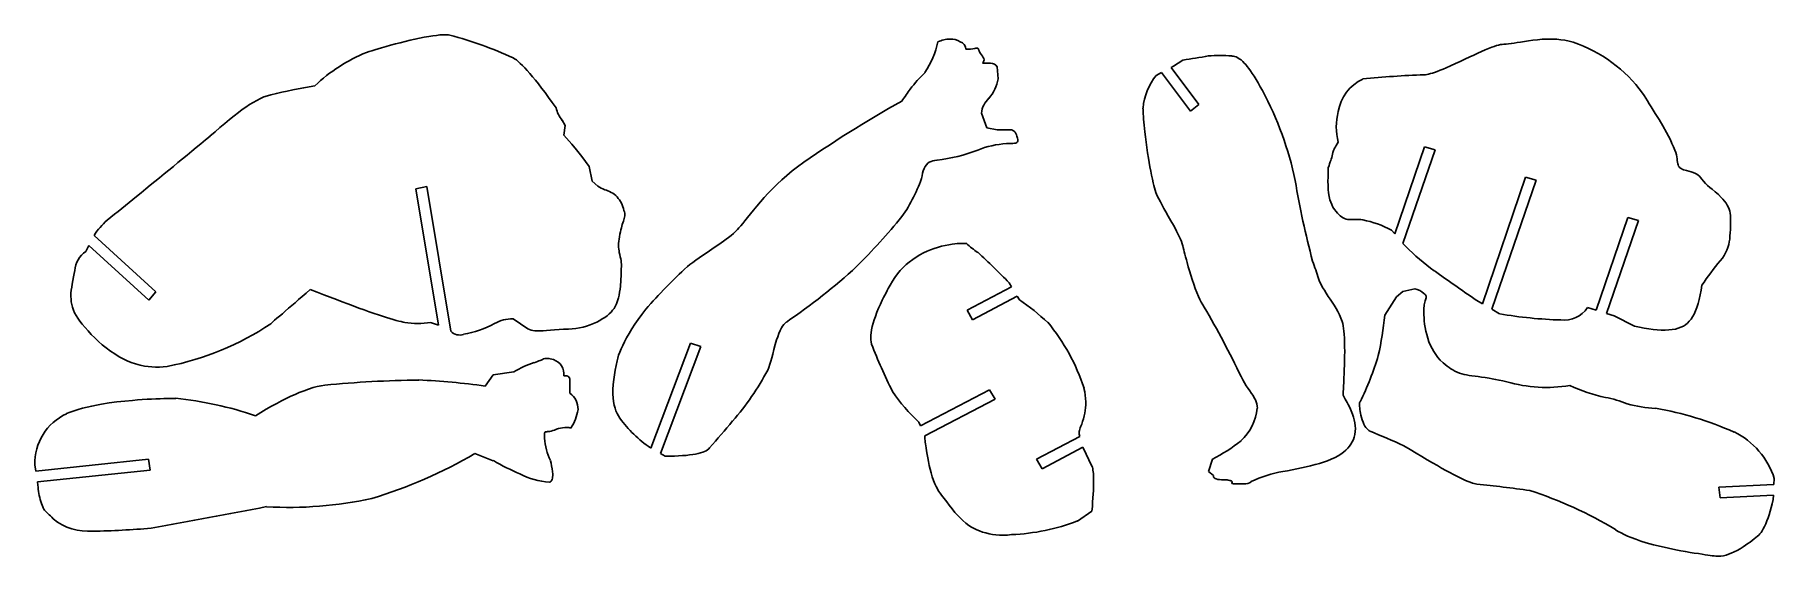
# Model space of a CAD drawing. Extents: x 1.6 to 15.3, y 3.5 to 7.6.
import ezdxf

# ---------------------------------------------------------------- set-up
doc = ezdxf.new("R2010")
doc.units = 0
doc.header["$MEASUREMENT"] = 0

msp = doc.modelspace()

# ---------------------------------------------------------------- linework, layer by layer
at = {"color": 7, "linetype": 'Continuous'}
for p, q in [((9.102, 7.34), (9.037, 7.34)), ((9.153, 7.31), (9.161, 7.216)), ((10.526, 7.306), (10.545, 7.316)), ((10.743, 7.015), (10.526, 7.306)), ((10.545, 7.316), (10.617, 7.364)), ((10.408, 7.243), (10.45, 7.266)), ((10.45, 7.266), (10.677, 6.96)), ((10.677, 6.96), (10.743, 7.015)), ((5.724, 6.889), (5.748, 6.847)), ((9.029, 6.946), (9.073, 6.829)), ((5.748, 6.847), (5.736, 6.773)), ((5.736, 6.773), (5.799, 6.7)), ((9.073, 6.829), (9.153, 6.815)), ((9.248, 6.815), (9.153, 6.815)), ((5.799, 6.7), (5.836, 6.656)), ((5.836, 6.656), (5.88, 6.605)), ((5.88, 6.605), (5.936, 6.526)), ((12.288, 5.994), (12.523, 6.681)), ((12.606, 6.657), (12.353, 5.919)), ((12.523, 6.681), (12.606, 6.657)), ((5.936, 6.526), (5.961, 6.409)), ((4.656, 6.367), (4.57, 6.349)), ((4.57, 6.349), (4.748, 5.274)), ((4.845, 5.227), (4.656, 6.367)), ((5.961, 6.409), (6.006, 6.371)), ((12.979, 5.443), (13.32, 6.442)), ((13.402, 6.418), (13.054, 5.399)), ((13.32, 6.442), (13.402, 6.418)), ((13.876, 5.391), (14.127, 6.123)), ((14.209, 6.099), (13.958, 5.366)), ((14.127, 6.123), (14.209, 6.099)), ((1.968, 5.855), (1.992, 5.903)), ((1.992, 5.903), (2.466, 5.471)), ((2.52, 5.537), (2.033, 5.982)), ((12.262, 6.024), (12.288, 5.994)), ((12.353, 5.919), (12.375, 5.895)), ((2.466, 5.471), (2.52, 5.537)), ((9.267, 5.575), (8.916, 5.391)), ((8.96, 5.317), (9.312, 5.502)), ((9.248, 5.607), (9.267, 5.575)), ((9.312, 5.502), (9.33, 5.474)), ((12.209, 5.352), (12.302, 5.496)), ((12.302, 5.496), (12.352, 5.539)), ((12.352, 5.539), (12.446, 5.56)), ((8.916, 5.391), (8.96, 5.317)), ((12.922, 5.476), (12.979, 5.443)), ((13.054, 5.399), (13.115, 5.364)), ((13.808, 5.412), (13.876, 5.391)), ((13.958, 5.366), (14.017, 5.347)), ((4.748, 5.274), (4.687, 5.295)), ((5.337, 5.323), (5.454, 5.246)), ((14.017, 5.347), (14.178, 5.267)), ((6.736, 5.131), (6.423, 4.304)), ((6.499, 4.262), (6.817, 5.105)), ((6.817, 5.105), (6.736, 5.131)), ((5.181, 4.882), (5.117, 4.793)), ((5.342, 4.906), (5.181, 4.882)), ((5.785, 4.841), (5.785, 4.737)), ((9.093, 4.765), (8.55, 4.48)), ((8.582, 4.401), (9.137, 4.691)), ((9.137, 4.691), (9.093, 4.765)), ((8.55, 4.48), (8.537, 4.51)), ((9.805, 4.395), (9.464, 4.216)), ((9.8, 4.414), (9.805, 4.395)), ((5.036, 4.262), (5.181, 4.205)), ((6.423, 4.304), (6.419, 4.306)), ((6.536, 4.241), (6.499, 4.262)), ((9.507, 4.142), (9.83, 4.311)), ((9.83, 4.311), (9.831, 4.307)), ((9.831, 4.307), (9.901, 4.161)), ((1.566, 4.173), (1.574, 4.122)), ((1.574, 4.122), (2.462, 4.216)), ((2.475, 4.131), (1.586, 4.038)), ((2.462, 4.216), (2.475, 4.131)), ((9.464, 4.216), (9.507, 4.142)), ((10.819, 4.12), (10.851, 4.216)), ((10.859, 4.087), (10.819, 4.12)), ((1.586, 4.038), (1.59, 4.012)), ((11.02, 4.023), (11.1, 4.023)), ((15.278, 4.018), (14.844, 3.996)), ((14.844, 3.996), (14.853, 3.911)), ((15.28, 4.064), (15.278, 4.018)), ((14.853, 3.911), (15.274, 3.933)), ((15.274, 3.933), (15.273, 3.899)), ((9.901, 3.806), (9.787, 3.729))]:
    msp.add_line(p, q, dxfattribs=at)
at = {"color": 7, "linetype": 'Continuous', "flags": 128}
for points in [[(4.839, 7.561), (4.827, 7.563), (4.813, 7.563), (4.797, 7.564), (4.779, 7.563), (4.76, 7.562), (4.732, 7.559), (4.703, 7.555), (4.672, 7.55), (4.637, 7.544), (4.6, 7.536), (4.563, 7.528), (4.525, 7.52), (4.486, 7.511), (4.447, 7.501), (4.409, 7.491), (4.371, 7.481), (4.335, 7.471), (4.3, 7.461), (4.273, 7.453), (4.248, 7.446), (4.224, 7.438), (4.202, 7.431), (4.182, 7.425)], [(9.029, 7.405), (9.022, 7.415), (9.017, 7.423), (9.013, 7.43), (9.011, 7.437), (9.009, 7.443), (9.007, 7.448), (9.006, 7.453), (9.003, 7.456), (9, 7.458), (8.996, 7.458), (8.992, 7.458), (8.986, 7.457), (8.978, 7.456)], [(12.519, 7.248), (12.53, 7.248), (12.542, 7.25), (12.555, 7.253), (12.57, 7.257), (12.586, 7.262), (12.602, 7.267), (12.623, 7.275), (12.646, 7.284), (12.669, 7.293), (12.693, 7.304), (12.729, 7.32), (12.766, 7.337), (12.804, 7.354), (12.842, 7.372), (12.88, 7.39), (12.911, 7.404), (12.942, 7.418), (12.971, 7.432), (13, 7.444), (13.028, 7.455), (13.054, 7.465), (13.073, 7.472), (13.091, 7.478), (13.107, 7.483), (13.122, 7.486), (13.136, 7.488), (13.147, 7.489)], [(13.147, 7.489), (13.166, 7.49), (13.186, 7.491), (13.207, 7.494), (13.23, 7.498), (13.254, 7.502), (13.279, 7.506), (13.311, 7.511), (13.344, 7.516), (13.378, 7.521), (13.414, 7.525), (13.45, 7.528), (13.488, 7.53), (13.527, 7.53), (13.566, 7.528), (13.598, 7.525), (13.63, 7.52), (13.662, 7.514), (13.695, 7.505)], [(5.677, 6.988), (5.646, 7.03), (5.617, 7.07), (5.589, 7.108), (5.562, 7.143), (5.537, 7.176), (5.513, 7.205), (5.49, 7.233), (5.469, 7.259), (5.448, 7.282), (5.429, 7.303), (5.41, 7.322), (5.393, 7.338), (5.377, 7.353), (5.363, 7.365), (5.349, 7.374), (5.337, 7.381)], [(9.037, 7.34), (9.043, 7.345), (9.047, 7.352), (9.049, 7.359), (9.05, 7.367), (9.048, 7.376), (9.044, 7.385), (9.038, 7.395), (9.029, 7.405)], [(11.245, 7.123), (11.228, 7.154), (11.211, 7.184), (11.195, 7.211), (11.18, 7.236), (11.165, 7.259), (11.15, 7.279), (11.137, 7.297), (11.125, 7.313), (11.113, 7.328), (11.101, 7.341), (11.09, 7.352), (11.076, 7.365), (11.062, 7.375), (11.05, 7.383), (11.038, 7.389), (11.026, 7.393), (11.015, 7.396), (11.004, 7.396)], [(3.428, 7.091), (3.4, 7.083), (3.373, 7.073), (3.345, 7.061), (3.316, 7.046), (3.288, 7.03), (3.26, 7.013), (3.231, 6.994), (3.202, 6.974), (3.172, 6.952), (3.137, 6.924), (3.101, 6.895), (3.063, 6.864), (3.026, 6.832), (2.987, 6.799), (2.947, 6.765)], [(14.242, 7.103), (14.254, 7.084), (14.267, 7.064), (14.28, 7.043), (14.295, 7.02), (14.31, 6.996), (14.326, 6.97), (14.342, 6.944), (14.372, 6.895), (14.402, 6.845), (14.43, 6.794), (14.446, 6.764), (14.461, 6.735), (14.474, 6.707), (14.486, 6.68), (14.497, 6.654), (14.503, 6.635), (14.509, 6.617), (14.513, 6.6), (14.515, 6.585), (14.516, 6.571)], [(10.303, 6.986), (10.304, 6.973), (10.304, 6.957), (10.305, 6.939), (10.306, 6.92), (10.308, 6.898), (10.31, 6.875), (10.313, 6.851), (10.315, 6.825), (10.318, 6.799), (10.323, 6.759), (10.328, 6.718), (10.334, 6.676), (10.34, 6.633), (10.346, 6.591), (10.352, 6.556), (10.358, 6.522), (10.364, 6.488), (10.371, 6.456), (10.377, 6.425), (10.384, 6.397), (10.389, 6.375), (10.394, 6.356), (10.4, 6.337), (10.405, 6.321), (10.411, 6.306), (10.416, 6.293)], [(9.226, 6.705), (9.246, 6.705), (9.263, 6.706), (9.277, 6.706), (9.29, 6.708), (9.3, 6.71), (9.308, 6.713), (9.312, 6.716), (9.315, 6.719), (9.317, 6.724), (9.317, 6.731), (9.317, 6.739), (9.314, 6.749)], [(9.314, 6.749), (9.309, 6.763), (9.305, 6.775), (9.3, 6.786), (9.295, 6.795), (9.289, 6.802), (9.283, 6.807), (9.276, 6.81), (9.268, 6.813), (9.259, 6.814), (9.248, 6.815)], [(11.763, 6.515), (11.77, 6.532), (11.775, 6.547), (11.78, 6.561), (11.784, 6.573), (11.788, 6.584), (11.791, 6.595), (11.794, 6.609), (11.797, 6.623), (11.801, 6.635), (11.803, 6.643), (11.806, 6.652), (11.81, 6.661), (11.814, 6.67), (11.82, 6.68), (11.826, 6.691), (11.834, 6.703), (11.843, 6.716)], [(7.579, 6.523), (7.536, 6.49), (7.494, 6.455), (7.455, 6.42), (7.418, 6.385), (7.382, 6.349), (7.349, 6.314), (7.317, 6.28), (7.288, 6.246), (7.259, 6.213), (7.233, 6.181), (7.208, 6.151), (7.185, 6.122), (7.163, 6.096), (7.147, 6.076), (7.132, 6.058), (7.118, 6.042), (7.105, 6.027)], [(8.563, 6.45), (8.566, 6.472), (8.571, 6.492), (8.578, 6.51), (8.586, 6.525), (8.596, 6.539), (8.607, 6.55), (8.618, 6.559), (8.632, 6.565), (8.646, 6.57), (8.662, 6.573), (8.679, 6.574)], [(11.827, 6.169), (11.813, 6.187), (11.801, 6.205), (11.791, 6.224), (11.783, 6.243), (11.776, 6.263), (11.77, 6.289), (11.765, 6.316), (11.763, 6.344), (11.762, 6.375), (11.761, 6.408), (11.762, 6.442), (11.762, 6.478), (11.763, 6.515)], [(14.516, 6.571), (14.517, 6.558), (14.519, 6.547), (14.522, 6.537), (14.526, 6.528), (14.531, 6.521), (14.537, 6.515), (14.546, 6.508), (14.555, 6.503), (14.566, 6.499), (14.577, 6.496), (14.589, 6.493), (14.606, 6.489), (14.624, 6.484), (14.642, 6.478), (14.66, 6.47), (14.67, 6.464), (14.681, 6.457), (14.691, 6.448), (14.7, 6.438), (14.709, 6.426)], [(6.157, 6.285), (6.146, 6.297), (6.135, 6.306), (6.123, 6.314), (6.11, 6.321), (6.098, 6.327), (6.085, 6.332), (6.073, 6.337), (6.059, 6.342), (6.045, 6.348), (6.032, 6.355), (6.019, 6.362), (6.006, 6.371)], [(14.709, 6.426), (14.723, 6.409), (14.738, 6.392), (14.754, 6.376), (14.772, 6.36), (14.791, 6.345), (14.815, 6.324), (14.84, 6.303), (14.863, 6.281), (14.876, 6.267), (14.889, 6.252), (14.9, 6.237), (14.91, 6.22), (14.919, 6.202), (14.924, 6.188), (14.929, 6.172), (14.932, 6.156), (14.934, 6.139), (14.935, 6.12)], [(6.175, 5.97), (6.179, 5.991), (6.183, 6.009), (6.187, 6.026), (6.191, 6.041), (6.194, 6.055), (6.198, 6.067), (6.203, 6.081), (6.207, 6.093), (6.21, 6.104), (6.213, 6.114), (6.216, 6.125), (6.218, 6.136), (6.218, 6.146), (6.217, 6.156), (6.215, 6.167), (6.211, 6.179)], [(10.416, 6.293), (10.427, 6.27), (10.44, 6.246), (10.454, 6.22), (10.468, 6.194), (10.483, 6.167), (10.503, 6.132), (10.523, 6.097), (10.543, 6.062), (10.556, 6.039), (10.568, 6.016), (10.579, 5.994), (10.589, 5.973), (10.598, 5.953), (10.606, 5.934), (10.612, 5.916), (10.617, 5.899)], [(12.036, 6.104), (12.019, 6.107), (12.003, 6.108), (11.988, 6.108), (11.974, 6.108), (11.961, 6.107), (11.945, 6.106), (11.93, 6.106), (11.915, 6.107), (11.904, 6.11), (11.893, 6.114), (11.881, 6.12), (11.869, 6.127), (11.859, 6.135), (11.849, 6.145), (11.838, 6.156), (11.827, 6.169)], [(14.935, 6.12), (14.935, 6.088), (14.935, 6.057), (14.934, 6.029), (14.933, 6.002), (14.931, 5.977), (14.929, 5.953), (14.925, 5.93), (14.921, 5.909), (14.914, 5.887), (14.906, 5.866), (14.897, 5.845), (14.885, 5.824), (14.871, 5.803), (14.854, 5.782)], [(6.19, 5.717), (6.191, 5.736), (6.191, 5.754), (6.19, 5.769), (6.188, 5.784), (6.186, 5.797), (6.182, 5.813), (6.178, 5.83), (6.174, 5.846), (6.172, 5.859), (6.17, 5.873), (6.169, 5.888), (6.168, 5.905), (6.169, 5.919), (6.17, 5.935), (6.172, 5.952), (6.175, 5.97)], [(7.105, 6.027), (7.09, 6.012), (7.074, 5.997), (7.056, 5.982), (7.036, 5.966), (7.016, 5.951), (6.995, 5.935), (6.959, 5.91), (6.923, 5.885), (6.886, 5.861), (6.858, 5.842), (6.831, 5.823), (6.804, 5.805), (6.778, 5.787), (6.754, 5.769), (6.731, 5.752), (6.711, 5.736)], [(8.912, 5.918), (8.912, 5.918), (8.912, 5.918), (8.912, 5.918), (8.911, 5.918), (8.911, 5.918), (8.908, 5.918), (8.904, 5.919), (8.9, 5.919), (8.895, 5.919), (8.884, 5.919), (8.871, 5.919), (8.856, 5.918), (8.838, 5.917), (8.819, 5.915), (8.799, 5.913), (8.772, 5.908), (8.744, 5.903), (8.714, 5.896), (8.683, 5.887), (8.656, 5.878), (8.629, 5.868), (8.601, 5.856), (8.572, 5.843), (8.544, 5.828), (8.516, 5.811), (8.488, 5.792), (8.461, 5.771), (8.437, 5.751), (8.413, 5.728), (8.39, 5.704), (8.368, 5.678), (8.348, 5.65), (8.328, 5.62), (8.309, 5.588)], [(10.617, 5.899), (10.621, 5.885), (10.625, 5.869), (10.629, 5.852), (10.634, 5.833), (10.639, 5.812), (10.645, 5.79), (10.651, 5.768), (10.66, 5.735), (10.67, 5.702), (10.68, 5.667), (10.692, 5.633), (10.703, 5.598), (10.715, 5.564), (10.728, 5.531), (10.742, 5.5), (10.752, 5.477), (10.763, 5.455), (10.775, 5.434), (10.786, 5.416)], [(1.882, 5.704), (1.877, 5.68), (1.872, 5.654), (1.866, 5.626), (1.86, 5.597), (1.857, 5.574), (1.853, 5.55), (1.851, 5.525), (1.851, 5.5), (1.852, 5.479), (1.854, 5.458), (1.858, 5.437), (1.864, 5.415), (1.871, 5.393), (1.88, 5.372), (1.891, 5.35), (1.905, 5.328), (1.921, 5.306)], [(6.142, 5.421), (6.152, 5.443), (6.161, 5.465), (6.167, 5.488), (6.173, 5.51), (6.177, 5.534), (6.18, 5.557), (6.183, 5.58), (6.186, 5.625), (6.188, 5.67), (6.19, 5.717)], [(11.873, 5.303), (11.864, 5.33), (11.853, 5.356), (11.84, 5.381), (11.826, 5.406), (11.811, 5.431), (11.796, 5.454), (11.78, 5.478), (11.764, 5.501), (11.748, 5.525), (11.733, 5.549), (11.719, 5.572), (11.707, 5.595), (11.696, 5.618), (11.688, 5.641)], [(3.426, 5.285), (3.44, 5.298), (3.457, 5.312), (3.475, 5.328), (3.496, 5.345), (3.518, 5.364), (3.541, 5.385), (3.567, 5.407), (3.592, 5.428), (3.618, 5.451), (3.646, 5.475), (3.675, 5.501), (3.706, 5.527), (3.738, 5.555)], [(3.738, 5.555), (3.793, 5.534), (3.845, 5.514), (3.895, 5.494), (3.944, 5.476), (3.99, 5.458), (4.034, 5.441), (4.077, 5.425), (4.121, 5.409), (4.163, 5.394), (4.203, 5.38), (4.241, 5.366), (4.276, 5.354), (4.308, 5.344), (4.338, 5.334), (4.366, 5.325), (4.392, 5.318), (4.415, 5.311), (4.435, 5.306), (4.454, 5.302), (4.469, 5.298), (4.483, 5.296)], [(8.309, 5.588), (8.303, 5.576), (8.295, 5.562), (8.287, 5.546), (8.278, 5.529), (8.268, 5.511), (8.258, 5.491), (8.248, 5.47), (8.233, 5.44), (8.219, 5.409), (8.206, 5.376), (8.193, 5.343), (8.184, 5.317), (8.175, 5.29), (8.169, 5.264), (8.163, 5.238), (8.159, 5.213), (8.157, 5.194), (8.157, 5.175), (8.157, 5.158), (8.16, 5.141), (8.163, 5.125)], [(12.518, 5.395), (12.518, 5.41), (12.519, 5.423), (12.521, 5.435), (12.523, 5.445), (12.525, 5.454), (12.528, 5.465), (12.531, 5.474), (12.534, 5.481), (12.536, 5.489), (12.537, 5.496), (12.536, 5.502), (12.534, 5.507), (12.53, 5.512), (12.525, 5.518), (12.518, 5.524)], [(14.709, 5.589), (14.704, 5.549), (14.697, 5.512), (14.689, 5.476), (14.68, 5.444), (14.671, 5.414), (14.66, 5.386), (14.648, 5.361), (14.636, 5.34), (14.624, 5.321), (14.61, 5.305), (14.596, 5.29), (14.581, 5.277), (14.564, 5.267)], [(5.774, 5.243), (5.803, 5.244), (5.831, 5.248), (5.86, 5.253), (5.889, 5.259), (5.917, 5.267), (5.944, 5.276), (5.97, 5.287), (5.996, 5.298), (6.02, 5.311), (6.04, 5.323), (6.06, 5.335), (6.078, 5.348), (6.094, 5.362), (6.109, 5.376), (6.122, 5.391), (6.133, 5.406), (6.142, 5.421)], [(6.383, 5.4), (6.352, 5.359), (6.324, 5.319), (6.298, 5.281), (6.274, 5.244), (6.252, 5.209), (6.232, 5.175), (6.215, 5.143), (6.201, 5.114), (6.188, 5.087), (6.178, 5.062), (6.169, 5.037), (6.162, 5.014), (6.157, 4.992)], [(12.669, 4.978), (12.647, 4.999), (12.628, 5.02), (12.611, 5.043), (12.595, 5.066), (12.582, 5.09), (12.57, 5.114), (12.558, 5.142), (12.548, 5.171), (12.54, 5.199), (12.533, 5.227), (12.528, 5.255), (12.524, 5.282), (12.521, 5.308), (12.519, 5.332), (12.518, 5.355), (12.518, 5.376), (12.518, 5.395)], [(1.921, 5.306), (1.94, 5.282), (1.962, 5.256), (1.986, 5.229), (2.011, 5.201), (2.039, 5.173), (2.069, 5.145), (2.098, 5.119), (2.129, 5.094), (2.162, 5.07), (2.196, 5.047), (2.232, 5.025), (2.263, 5.009), (2.294, 4.993), (2.327, 4.98), (2.361, 4.968), (2.396, 4.959), (2.431, 4.951), (2.46, 4.947), (2.489, 4.944), (2.518, 4.942), (2.549, 4.943), (2.579, 4.945), (2.61, 4.949)], [(5.454, 5.246), (5.466, 5.24), (5.479, 5.235), (5.493, 5.231), (5.508, 5.229), (5.524, 5.228), (5.547, 5.228), (5.573, 5.229), (5.6, 5.231), (5.631, 5.233), (5.664, 5.236), (5.699, 5.239), (5.735, 5.242), (5.774, 5.243)], [(7.345, 4.919), (7.353, 4.941), (7.361, 4.965), (7.369, 4.99), (7.376, 5.017), (7.384, 5.046), (7.394, 5.083), (7.404, 5.12), (7.415, 5.157), (7.424, 5.183), (7.433, 5.208), (7.443, 5.231), (7.453, 5.252), (7.462, 5.266), (7.471, 5.279), (7.481, 5.289), (7.491, 5.298)], [(11.881, 4.723), (11.881, 4.731), (11.882, 4.74), (11.882, 4.752), (11.883, 4.766), (11.884, 4.781), (11.885, 4.798), (11.886, 4.817), (11.887, 4.837), (11.888, 4.858), (11.889, 4.89), (11.89, 4.923), (11.892, 4.958), (11.893, 4.994), (11.893, 5.03), (11.894, 5.066), (11.893, 5.102), (11.893, 5.137), (11.891, 5.171), (11.889, 5.203), (11.887, 5.226), (11.885, 5.248), (11.881, 5.269), (11.878, 5.287), (11.873, 5.303)], [(14.564, 5.267), (14.545, 5.257), (14.524, 5.25), (14.501, 5.243), (14.476, 5.239), (14.448, 5.236), (14.419, 5.235), (14.388, 5.235), (14.357, 5.237), (14.325, 5.24), (14.291, 5.245), (14.255, 5.251), (14.217, 5.258), (14.178, 5.267)], [(5.503, 4.978), (5.517, 4.983), (5.529, 4.987), (5.54, 4.992), (5.55, 4.996), (5.558, 4.999), (5.568, 5.004), (5.577, 5.008), (5.586, 5.01), (5.593, 5.012), (5.601, 5.012), (5.609, 5.012), (5.619, 5.011), (5.629, 5.009), (5.642, 5.006), (5.656, 5.002)], [(6.157, 4.992), (6.15, 4.956), (6.143, 4.919), (6.136, 4.882), (6.131, 4.844), (6.127, 4.805), (6.124, 4.767), (6.124, 4.729), (6.125, 4.7), (6.129, 4.672), (6.134, 4.644), (6.141, 4.618), (6.148, 4.597), (6.157, 4.577), (6.167, 4.558), (6.179, 4.54)], [(13.172, 4.827), (13.141, 4.834), (13.111, 4.84), (13.083, 4.846), (13.056, 4.851), (13.032, 4.855), (13.001, 4.86), (12.973, 4.864), (12.947, 4.868), (12.921, 4.871), (12.897, 4.875), (12.875, 4.878), (12.854, 4.881), (12.835, 4.886), (12.816, 4.89), (12.798, 4.896), (12.78, 4.903), (12.762, 4.911), (12.745, 4.921), (12.73, 4.929), (12.716, 4.939), (12.701, 4.951), (12.685, 4.964), (12.669, 4.978)], [(3.305, 4.56), (3.349, 4.586), (3.391, 4.611), (3.433, 4.635), (3.473, 4.656), (3.511, 4.677), (3.548, 4.695), (3.584, 4.713), (3.618, 4.728), (3.651, 4.742), (3.689, 4.757), (3.725, 4.77), (3.76, 4.781), (3.792, 4.79), (3.823, 4.796), (3.853, 4.801)], [(5.737, 4.874), (5.749, 4.875), (5.76, 4.874), (5.769, 4.872), (5.775, 4.867), (5.78, 4.863), (5.782, 4.857), (5.784, 4.85), (5.785, 4.841)], [(11.076, 4.868), (11.09, 4.842), (11.104, 4.818), (11.118, 4.796), (11.132, 4.775), (11.146, 4.755), (11.159, 4.736), (11.171, 4.718), (11.18, 4.702), (11.189, 4.685), (11.195, 4.669), (11.201, 4.653), (11.204, 4.636), (11.205, 4.619)], [(1.816, 4.576), (1.845, 4.588), (1.876, 4.599), (1.909, 4.609), (1.943, 4.619), (1.979, 4.628), (2.015, 4.636), (2.053, 4.643), (2.091, 4.65), (2.152, 4.66), (2.214, 4.668), (2.275, 4.675), (2.335, 4.681), (2.375, 4.684), (2.413, 4.687), (2.451, 4.689), (2.487, 4.691), (2.521, 4.693), (2.554, 4.694), (2.583, 4.695), (2.61, 4.696), (2.635, 4.696), (2.657, 4.696), (2.677, 4.696)], [(9.8, 4.414), (9.799, 4.42), (9.799, 4.427), (9.8, 4.434), (9.802, 4.443), (9.806, 4.453), (9.809, 4.464), (9.814, 4.476), (9.82, 4.494), (9.827, 4.514), (9.833, 4.535), (9.839, 4.559), (9.844, 4.579), (9.847, 4.6), (9.85, 4.622), (9.852, 4.645), (9.852, 4.67), (9.851, 4.695), (9.848, 4.721), (9.844, 4.748), (9.838, 4.776)], [(11.978, 4.458), (11.977, 4.481), (11.974, 4.504), (11.969, 4.526), (11.963, 4.549), (11.955, 4.571), (11.945, 4.598), (11.933, 4.624), (11.921, 4.647), (11.912, 4.663), (11.904, 4.678), (11.897, 4.691), (11.891, 4.702), (11.886, 4.71), (11.883, 4.717), (11.882, 4.721), (11.881, 4.723)], [(12.014, 4.668), (12.013, 4.668), (12.012, 4.666), (12.011, 4.663), (12.011, 4.66), (12.01, 4.653), (12.01, 4.643), (12.011, 4.633), (12.012, 4.621), (12.013, 4.608), (12.016, 4.594), (12.018, 4.579), (12.022, 4.564), (12.026, 4.546), (12.032, 4.528), (12.038, 4.51), (12.045, 4.494), (12.053, 4.478), (12.06, 4.468), (12.068, 4.458), (12.076, 4.45), (12.084, 4.443), (12.093, 4.438)], [(5.664, 4.447), (5.65, 4.442), (5.637, 4.438), (5.626, 4.436), (5.617, 4.434), (5.609, 4.434), (5.602, 4.433), (5.597, 4.433), (5.593, 4.433), (5.59, 4.432), (5.588, 4.43), (5.586, 4.427), (5.585, 4.422), (5.584, 4.417), (5.584, 4.411), (5.584, 4.403), (5.584, 4.394), (5.584, 4.382)], [(8.582, 4.401), (8.582, 4.397), (8.583, 4.392), (8.583, 4.384), (8.584, 4.375), (8.585, 4.364), (8.587, 4.352), (8.588, 4.338), (8.59, 4.323), (8.593, 4.307), (8.596, 4.282), (8.601, 4.255), (8.606, 4.227), (8.611, 4.198), (8.618, 4.168), (8.625, 4.138), (8.633, 4.108), (8.642, 4.079), (8.652, 4.05), (8.663, 4.023), (8.672, 4.002), (8.682, 3.982), (8.692, 3.964), (8.703, 3.948), (8.715, 3.932)], [(11.696, 4.184), (11.726, 4.194), (11.757, 4.204), (11.788, 4.217), (11.818, 4.231), (11.841, 4.244), (11.863, 4.257), (11.884, 4.272), (11.903, 4.289), (11.918, 4.303), (11.931, 4.319), (11.943, 4.335), (11.953, 4.353), (11.962, 4.372), (11.969, 4.391), (11.974, 4.412), (11.977, 4.434), (11.978, 4.458)], [(6.536, 4.241), (6.573, 4.241), (6.609, 4.242), (6.642, 4.243), (6.673, 4.245), (6.702, 4.247), (6.729, 4.25), (6.753, 4.253), (6.776, 4.257), (6.797, 4.261), (6.815, 4.266), (6.832, 4.271), (6.846, 4.277), (6.859, 4.283), (6.87, 4.291), (6.879, 4.298), (6.886, 4.306)], [(12.36, 4.323), (12.409, 4.293), (12.456, 4.265), (12.501, 4.238), (12.544, 4.212), (12.585, 4.189), (12.624, 4.167), (12.658, 4.147), (12.691, 4.129), (12.722, 4.112), (12.751, 4.097), (12.778, 4.083), (12.803, 4.071), (12.826, 4.06), (12.847, 4.05), (12.867, 4.042), (12.884, 4.035), (12.9, 4.029), (12.913, 4.025), (12.925, 4.022), (12.935, 4.021)], [(5.632, 4.205), (5.637, 4.185), (5.641, 4.164), (5.645, 4.142), (5.648, 4.12), (5.649, 4.1), (5.649, 4.088), (5.648, 4.076), (5.647, 4.066), (5.644, 4.057), (5.641, 4.049), (5.636, 4.043), (5.631, 4.039), (5.624, 4.036)], [(9.901, 3.806), (9.904, 3.843), (9.906, 3.878), (9.909, 3.911), (9.91, 3.942), (9.912, 3.971), (9.913, 3.998), (9.913, 4.023), (9.913, 4.046), (9.913, 4.067), (9.913, 4.086), (9.912, 4.103), (9.91, 4.118), (9.909, 4.131), (9.907, 4.143), (9.904, 4.153), (9.901, 4.161)], [(10.859, 4.087), (10.858, 4.08), (10.86, 4.074), (10.864, 4.069), (10.871, 4.064), (10.88, 4.061), (10.892, 4.058), (10.906, 4.056), (10.923, 4.055)], [(10.923, 4.055), (10.94, 4.055), (10.954, 4.054), (10.966, 4.053), (10.976, 4.052), (10.984, 4.05), (10.991, 4.049), (10.996, 4.047), (11, 4.045), (11.003, 4.043), (11.005, 4.041), (11.006, 4.039), (11.006, 4.037), (11.006, 4.035), (11.005, 4.031), (11.004, 4.028), (11.005, 4.026), (11.008, 4.024), (11.011, 4.024), (11.015, 4.023), (11.02, 4.023)], [(1.711, 3.746), (1.7, 3.759), (1.689, 3.769), (1.68, 3.778), (1.671, 3.786), (1.663, 3.793), (1.655, 3.801), (1.648, 3.809), (1.643, 3.816), (1.638, 3.823), (1.633, 3.832), (1.628, 3.842), (1.623, 3.854), (1.619, 3.868), (1.614, 3.883)], [(8.715, 3.932), (8.735, 3.908), (8.756, 3.881), (8.776, 3.854), (8.798, 3.825), (8.821, 3.797), (8.84, 3.775), (8.861, 3.754), (8.882, 3.733), (8.906, 3.713), (8.931, 3.695), (8.95, 3.682), (8.971, 3.671), (8.992, 3.66), (9.015, 3.651), (9.039, 3.642), (9.064, 3.635), (9.091, 3.629), (9.117, 3.624), (9.144, 3.621), (9.172, 3.619), (9.202, 3.618), (9.234, 3.619), (9.267, 3.622)], [(15.158, 3.618), (15.167, 3.628), (15.176, 3.639), (15.185, 3.653), (15.194, 3.669), (15.204, 3.687), (15.213, 3.708), (15.222, 3.731), (15.231, 3.754), (15.239, 3.779), (15.247, 3.806), (15.256, 3.835), (15.264, 3.866), (15.273, 3.899)], [(14.028, 3.661), (14.049, 3.648), (14.072, 3.635), (14.097, 3.623), (14.123, 3.611), (14.151, 3.599), (14.189, 3.585), (14.229, 3.571), (14.271, 3.558), (14.329, 3.542), (14.388, 3.528), (14.447, 3.514), (14.505, 3.502), (14.543, 3.495), (14.58, 3.488), (14.616, 3.482), (14.65, 3.477), (14.683, 3.472), (14.713, 3.467), (14.735, 3.464), (14.756, 3.461), (14.775, 3.458), (14.792, 3.456), (14.807, 3.454), (14.82, 3.453)], [(14.82, 3.453), (14.839, 3.452), (14.859, 3.453), (14.879, 3.456), (14.9, 3.461), (14.92, 3.467), (14.941, 3.475), (14.965, 3.486), (14.989, 3.498), (15.012, 3.511), (15.035, 3.525), (15.054, 3.538), (15.073, 3.551), (15.09, 3.563), (15.107, 3.576), (15.122, 3.588), (15.135, 3.599), (15.147, 3.609), (15.158, 3.618)]]:
    msp.add_lwpolyline(points, dxfattribs=at)
at = {"color": 7, "linetype": 'Continuous'}
for centre, radius, start, end in [((4.044, 4.574), 3.091, 65.2694, 75.0962), ((4.674, 6.215), 1.306, 112.1455, 133.5657), ((7.964, 7.672), 0.741, 326.8552, 347.1674), ((8.788, 7.284), 0.246, 91.5719, 114.4173), ((8.791, 7.406), 0.124, 55.1388, 94.351), ((8.85, 7.453), 0.0554, 355.7583, 77.9815), ((8.898, 7.896), 0.447, 271.0078, 280.4134), ((13.329, 6.434), 1.132, 36.2081, 71.1383), ((9.106, 7.287), 0.0526, 26.3166, 94.1936), ((9.703, 13.726), 6.427, 278.1817, 279.9989), ((10.911, 6.162), 1.238, 85.7106, 94.2894), ((4.425, 3.062), 4.15, 99.0301, 103.9046), ((13.541, 3.554), 6.21, 144.773, 145.8367), ((9.27, 6.54), 0.998, 133.3218, 143.4112), ((8.857, 7.266), 0.308, 318.5582, 350.5151), ((10.769, 6.947), 0.467, 140.5639, 175.2172), ((12.181, 6.905), 0.342, 115.0602, 171.2001), ((12.761, -0.019), 7.271, 91.9062, 95.722), ((12.969, -1.141), 9.37, 119.1654, 125.1184), ((9.221, 6.923), 0.193, 133.6918, 173.178), ((8.963, 5.892), 2.593, 11.6253, 28.3409), ((5.914, 7.041), 0.244, 192.5687, 218.5681), ((12.289, 6.837), 0.462, 164.8489, 195.1511), ((-58.976, 81.677), 97.193, 309.1353, 309.57752), ((8.531, 7.851), 1.285, 276.6452, 291.4272), ((9.276, 5.958), 0.749, 93.8291, 111.6196), ((7.375, 6.844), 1.252, 325.1971, 341.6728), ((18.448, 7.576), 7.041, 189.4962, 194.7923), ((-8.815, 19.872), 17.594, 308.4927, 309.4637), ((5.997, 6.138), 0.217, 10.897, 42.681), ((2.552, 5.642), 0.62, 132.1592, 146.7992), ((4.046, 9.724), 5.648, 315.0814, 320.477), ((11.882, 5.315), 0.804, 61.7879, 78.9045), ((9.471, 6.538), 0.836, 227.9686, 235.717), ((2.09, 5.685), 0.21, 125.8404, 174.6901), ((3.234, -0.318), 8.443, 44.5721, 46.916), ((9.05, 4.787), 2.773, 17.9402, 20.9398), ((13.667, 7.175), 1.819, 224.7168, 234.0806), ((16.583, 4.335), 2.254, 140.0592, 146.2011), ((9.904, 2.284), 4.702, 132.7698, 138.4894), ((4.55, 9.593), 5.206, 304.4021, 312.1783), ((28.6, 28.216), 27.62, 234.6002, 235.4157), ((12.431, 5.441), 0.12, 43.8545, 83.0154), ((8.019, 3.607), 2.281, 47.7677, 54.9127), ((4.029, 1.488), 7.816, 25.6262, 30.1684), ((9.78, 5.576), 2.439, 347.1939, 354.7271), ((13.707, 8.839), 3.526, 260.3417, 268.2372), ((13.626, 5.53), 0.216, 262.5886, 326.9617), ((2.187, 7.135), 2.227, 280.9721, 303.8084), ((4.589, 5.939), 0.652, 260.6154, 278.6629), ((4.916, 5.292), 0.0961, 223.0134, 288.6653), ((4.802, 6.016), 0.827, 280.0224, 298.0253), ((5.328, 5.051), 0.272, 88.193, 120.3259), ((8.326, 4.285), 1.59, 18.0019, 39.5124), ((12.546, 6.833), 4.704, 201.2906, 206.2735), ((5.71, 4.304), 0.705, 107.0366, 121.4189), ((5.618, 4.889), 0.119, 352.3726, 71.6382), ((9.86, 5.725), 2.4, 333.8776, 343.2965), ((4.713, -4.192), 9.034, 90.7578, 95.4639), ((4.355, -0.597), 5.444, 81.9592, 87.493), ((5.438, 5.94), 2.163, 318.8908, 331.8273), ((13.484, 5.912), 1.129, 253.9672, 279.3972), ((2.394, 1.89), 2.821, 71.1624, 84.2471), ((5.702, 4.615), 0.147, 357.3201, 55.81), ((9.493, 5.551), 1.414, 214.4897, 227.4538), ((14.179, 5.861), 1.179, 244.3626, 258.7675), ((13.784, 3.818), 0.901, 68.0152, 79.4644), ((1.999, 4.183), 0.433, 115.0274, 181.3747), ((5.464, 4.674), 0.391, 327.2741, 350.2249), ((6.998, 5.144), 1.018, 216.4016, 235.3612), ((10.791, 4.665), 0.416, 313.1902, 353.6797), ((14.4, 5.671), 1.055, 254.6904, 266.9849), ((13.9, 2.031), 2.625, 66.1077, 80.2495), ((5.752, 4.267), 0.2, 78.1757, 116.0743), ((1.704, 8.958), 6.963, 318.0878, 320.385), ((8.321, -4.651), 9.841, 65.7706, 67.4589), ((14.692, 3.877), 0.618, 17.6936, 63.8781), ((3.14, 7.503), 3.755, 286.7572, 300.3229), ((6.129, 4.436), 0.548, 185.614, 204.8963), ((10.185, 5.5), 1.446, 297.4185, 308.052), ((6.148, 5.877), 1.931, 239.9606, 246.9093), ((11.59, 3.125), 1.012, 100.4326, 115.3248), ((10.782, 7.615), 3.551, 280.1327, 284.9249), ((2.12, 4.045), 0.531, 183.533, 197.7063), ((5.661, 4.627), 0.592, 242.77, 266.3857), ((11.109, 4.098), 0.0755, 263.1117, 308.7791), ((11.956, -5.843), 9.912, 81.9037, 84.3328), ((-5.104, 47.037), 44.022, 279.9256, 281.13), ((3.574, 6.887), 3.05, 266.603, 282.2795), ((12.31, 0.799), 3.339, 59.0251, 71.8118), ((1.99, 4.095), 0.447, 231.3226, 274.4719), ((9.191, 5.297), 1.677, 272.6004, 290.8246), ((1.948, 9.487), 5.838, 270.7571, 275.2685)]:
    msp.add_arc(centre, radius, start, end, dxfattribs=at)

doc.saveas('drawing.dxf')
